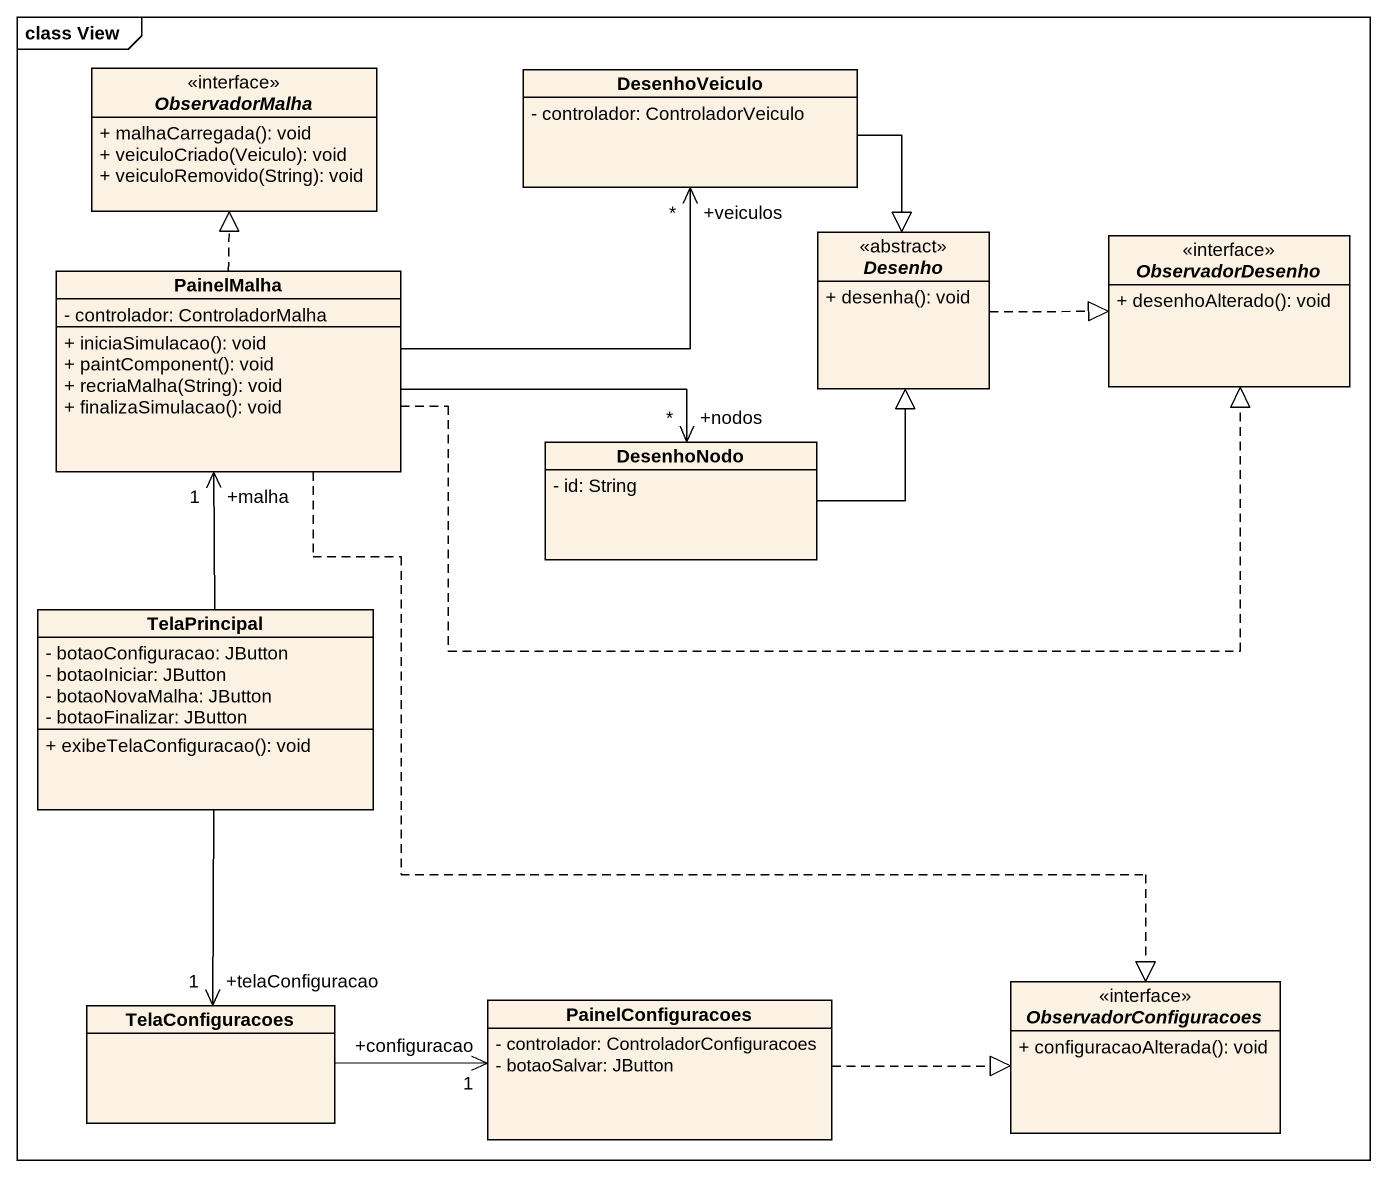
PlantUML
@startuml
mainframe class View
hide circle
hide empty members
skinparam classAttributeIconSize 0
interface ObservadorMalha {
  + malhaCarregada(): void
  + veiculoCriado(Veiculo): void
  + veiculoRemovido(String): void
}
class DesenhoVeiculo {
  - controlador: ControladorVeiculo
}
class PainelMalha {
  - controlador: ControladorMalha
  + iniciaSimulacao(): void
  + paintComponent(): void
  + recriaMalha(String): void
  + finalizaSimulacao(): void
}
abstract class Desenho <<abstract>> {
  + desenha(): void
}
interface ObservadorDesenho {
  + desenhoAlterado(): void
}
class DesenhoNodo {
  - id: String
}
class TelaPrincipal {
  - botaoConfiguracao: JButton
  - botaoIniciar: JButton
  - botaoNovaMalha: JButton
  - botaoFinalizar: JButton
  + exibeTelaConfiguracao(): void
}
class TelaConfiguracoes
class PainelConfiguracoes {
  - controlador: ControladorConfiguracoes
  - botaoSalvar: JButton
}
interface ObservadorConfiguracoes {
  + configuracaoAlterada(): void
}
DesenhoVeiculo --|> Desenho
PainelMalha .up.|> ObservadorMalha
PainelMalha -right-> "+veiculos\n*" DesenhoVeiculo
PainelMalha .right.|> ObservadorDesenho
PainelMalha -right-> "+nodos\n*" DesenhoNodo
PainelMalha ..|> ObservadorConfiguracoes
Desenho .right.|> ObservadorDesenho
DesenhoNodo -up-|> Desenho
TelaPrincipal -up-> "+malha\n1" PainelMalha
TelaPrincipal --> "+telaConfiguracao\n1" TelaConfiguracoes
TelaConfiguracoes -right-> "+configuracao\n1" PainelConfiguracoes
PainelConfiguracoes .right.|> ObservadorConfiguracoes
@enduml
